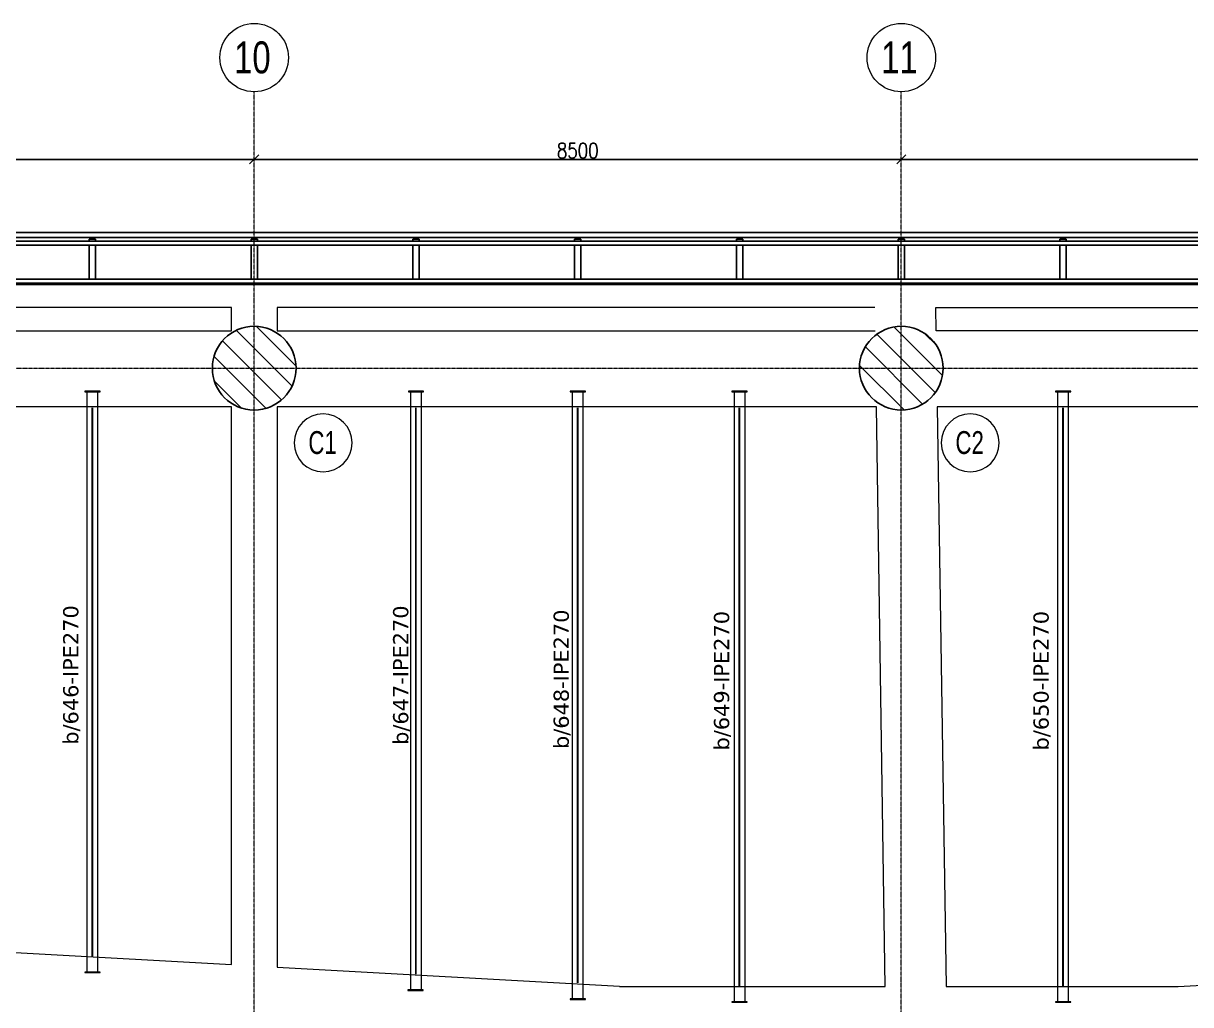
# Model space of a CAD drawing. Header units: millimetres. Extents: x -900 to 76112, y -21218 to 30031.
# Drawn here: x 26487 to 41821, y 17138 to 30031 of the extents above; entities that cross this region are included whole.
import ezdxf

# ---------------------------------------------------------------- set-up
doc = ezdxf.new("R2010")
doc.units = ezdxf.units.MM
doc.linetypes.add('Grid Line', pattern=[3.33375, 1.905, -0.47625, 0.47625, -0.47625])
for name, color, linetype, lineweight in [('0-1', 7, 'Continuous', 5), ('A_ALMA', 255, 'Continuous', 5), ('E_B_PLACA-1', 10, 'Continuous', 25), ('E_B_PLACA-2', 254, 'Continuous', 25), ('E_COLUMNAS', 1, 'Continuous', 18), ('E_COLUMNAS-3', 1, 'Continuous', 35), ('E_COLUMNAS-4', 1, 'Continuous', 25), ('E_EJES', 8, 'Continuous', 9), ('E_EJES-1', 8, 'Grid Line', 9), ('E_TEXTO', 3, 'Continuous', 9), ('E_VIGAS', 5, 'Continuous', 9), ('E_VIGAS-1', 5, 'Continuous', 25), ('E_VIGAS-2', 10, 'Continuous', 25), ('VIGAS_HCB', 253, 'Continuous', 15)]:
    doc.layers.add(name, color=color, linetype=linetype, lineweight=lineweight)
doc.layers.add('COTAS', color=8, linetype='Continuous')
doc.styles.add('Arial Narrow', font='', dxfattribs={"width": 0.85, "height": 0.3})
doc.styles.add('CNI_COTAS', font='romans.shx', dxfattribs={"width": 0.8})
doc.styles.add('Swis721 LtCn BT', font='swisscl.ttf', dxfattribs={"height": 0.42})
doc.styles.add('VERDANA', font='verdana.ttf')
doc.styles.get('Arial Narrow').set_extended_font_data('Arial Narrow')
doc.dimstyles.new('1.5', dxfattribs={"dimscale": 0, "dimtxt": 200, "dimasz": 120, "dimexe": 4, "dimexo": 4, "dimgap": 15, "dimtad": 1, "dimdec": 0, "dimzin": 4, "dimdsep": 46, "dimtxsty": 'CNI_COTAS', "dimblk": 'OBLIQUE', "dimcen": -0.09, "dimclrd": 256, "dimclrt": 3, "dimadec": 0, "dimazin": 0, "dimtfac": 1, "dimtdec": 0, "dimtmove": 2, "dimatfit": 0, "dimldrblk": 'OBLIQUE', "dimfxl": 0.05, "dimtolj": 1, "dimtzin": 0, "dimarcsym": 0})

# ---------------------------------------------------------------- blocks, each defined once
blk = doc.blocks.new('EST_SFM_VIGA-METALICA-SECCION-C - EST_SFM_VIGA-METALICA-UPN160-1604346-_58_00m_N_E_-NIVEL-15 DOC')
at = {"layer": 'E_VIGAS-1'}
for p, q in [((30.11, 0.018), (-30.277, 0.018)), ((-30.272, -0.047), (30.104, -0.047))]:
    blk.add_line(p, q, dxfattribs=at)
blk = doc.blocks.new('EST_SFM_VIGA-METALICA-SECCION-C - EST_SFM_VIGA-METALICA-UPN100-1526554-_58_00m_N_E_-NIVEL-15 DOC')
at = {"layer": 'E_VIGAS-2'}
for p, q in [((34.942, 0.018), (-34.929, 0.018)), ((-34.929, -0.032), (34.942, -0.032))]:
    blk.add_line(p, q, dxfattribs=at)
blk = doc.blocks.new('EST_SFM_VIGA-METALICA-SECCION-C - EST_SFM_VIGA-METALICA-UPN100-1526616-_58_00m_N_E_-NIVEL-15 DOC')
at = {"layer": 'E_VIGAS-2'}
for p, q in [((34.044, 0.032), (-34.827, 0.032)), ((-34.827, -0.018), (34.044, -0.018))]:
    blk.add_line(p, q, dxfattribs=at)
blk = doc.blocks.new('DCTIB_CNI_EST_MOD-1A-FAC_0001_rvt-1-_58_00m_N_E_-NIVEL-15 DOC')
at = {"layer": 'E_B_PLACA-1'}
for p, q in [((-75.147, 167.83), (-5.177, 167.83)), ((-5.727, 167.28), (-74.597, 167.28))]:
    blk.add_line(p, q, dxfattribs=at)
at = {"layer": 'E_B_PLACA-2'}
for p, q in [((-5.177, 167.83), (-75.147, 167.83)), ((-74.597, 167.28), (-5.727, 167.28))]:
    blk.add_line(p, q, dxfattribs=at)
at = {"layer": 'E_VIGAS-1'}
for p, q in [((-50.828, 167.859), (-50.8, 167.859)), ((-50.828, 167.858), (-50.828, 167.859)), ((-50.746, 167.858), (-50.828, 167.858)), ((-50.828, 167.83), (-50.828, 167.858)), ((-50.828, 167.33), (-50.828, 167.78)), ((-50.79, 167.864), (-50.79, 167.878)), ((-50.79, 167.859), (-50.79, 167.864)), ((-50.785, 167.878), (-50.785, 167.864)), ((-50.785, 167.864), (-50.785, 167.859)), ((-50.774, 167.859), (-50.746, 167.859)), ((-50.746, 167.859), (-50.746, 167.858)), ((-50.746, 167.83), (-50.746, 167.858)), ((-50.746, 167.33), (-50.746, 167.78)), ((-48.703, 167.858), (-48.703, 167.859)), ((-48.703, 167.859), (-48.676, 167.859)), ((-48.621, 167.858), (-48.703, 167.858)), ((-48.703, 167.858), (-48.703, 167.83)), ((-48.703, 167.78), (-48.703, 167.33)), ((-48.665, 167.864), (-48.665, 167.878)), ((-48.665, 167.859), (-48.665, 167.864)), ((-48.66, 167.878), (-48.66, 167.864)), ((-48.66, 167.864), (-48.66, 167.859)), ((-48.649, 167.859), (-48.621, 167.859)), ((-48.621, 167.859), (-48.621, 167.858)), ((-48.621, 167.858), (-48.621, 167.83)), ((-48.621, 167.78), (-48.621, 167.33)), ((-46.578, 167.858), (-46.578, 167.859)), ((-46.578, 167.859), (-46.55, 167.859)), ((-46.496, 167.858), (-46.578, 167.858)), ((-46.578, 167.858), (-46.578, 167.83)), ((-46.578, 167.78), (-46.578, 167.33)), ((-46.54, 167.864), (-46.54, 167.878)), ((-46.54, 167.859), (-46.54, 167.864)), ((-46.535, 167.878), (-46.535, 167.864)), ((-46.535, 167.864), (-46.535, 167.859)), ((-46.524, 167.859), (-46.496, 167.859)), ((-46.496, 167.859), (-46.496, 167.858)), ((-46.496, 167.858), (-46.496, 167.83)), ((-46.496, 167.78), (-46.496, 167.33)), ((-44.453, 167.858), (-44.453, 167.859)), ((-44.453, 167.859), (-44.425, 167.859)), ((-44.371, 167.858), (-44.453, 167.858)), ((-44.453, 167.858), (-44.453, 167.83)), ((-44.453, 167.78), (-44.453, 167.33)), ((-44.415, 167.864), (-44.415, 167.878)), ((-44.415, 167.859), (-44.415, 167.864)), ((-44.41, 167.878), (-44.41, 167.864)), ((-44.41, 167.864), (-44.41, 167.859)), ((-44.399, 167.859), (-44.371, 167.859)), ((-44.371, 167.859), (-44.371, 167.858)), ((-44.371, 167.858), (-44.371, 167.83)), ((-44.371, 167.78), (-44.371, 167.33)), ((-42.328, 167.859), (-42.3, 167.859)), ((-42.328, 167.858), (-42.328, 167.859)), ((-42.246, 167.858), (-42.328, 167.858)), ((-42.328, 167.83), (-42.328, 167.858)), ((-42.328, 167.33), (-42.328, 167.78)), ((-42.29, 167.864), (-42.29, 167.878)), ((-42.29, 167.859), (-42.29, 167.864)), ((-42.285, 167.878), (-42.285, 167.864)), ((-42.285, 167.864), (-42.285, 167.859)), ((-42.274, 167.859), (-42.246, 167.859)), ((-42.246, 167.859), (-42.246, 167.858)), ((-42.246, 167.83), (-42.246, 167.858)), ((-42.246, 167.33), (-42.246, 167.78)), ((-40.203, 167.858), (-40.203, 167.859)), ((-40.203, 167.859), (-40.176, 167.859)), ((-40.121, 167.858), (-40.203, 167.858)), ((-40.203, 167.858), (-40.203, 167.83)), ((-40.203, 167.78), (-40.203, 167.33)), ((-40.165, 167.864), (-40.165, 167.878)), ((-40.165, 167.859), (-40.165, 167.864)), ((-40.16, 167.878), (-40.16, 167.864)), ((-40.16, 167.864), (-40.16, 167.859)), ((-40.149, 167.859), (-40.121, 167.859)), ((-40.121, 167.859), (-40.121, 167.858)), ((-40.121, 167.858), (-40.121, 167.83)), ((-40.121, 167.78), (-40.121, 167.33)), ((-38.078, 167.858), (-38.078, 167.859)), ((-38.078, 167.859), (-38.05, 167.859)), ((-37.996, 167.858), (-38.078, 167.858)), ((-38.078, 167.858), (-38.078, 167.83)), ((-38.078, 167.78), (-38.078, 167.33)), ((-38.04, 167.864), (-38.04, 167.878)), ((-38.04, 167.859), (-38.04, 167.864)), ((-38.035, 167.878), (-38.035, 167.864)), ((-38.035, 167.864), (-38.035, 167.859)), ((-38.024, 167.859), (-37.996, 167.859)), ((-37.996, 167.859), (-37.996, 167.858)), ((-37.996, 167.858), (-37.996, 167.83)), ((-37.996, 167.78), (-37.996, 167.33)), ((-50.828, 167.263), (-50.828, 167.28)), ((-50.746, 167.263), (-50.828, 167.263)), ((-50.746, 167.263), (-50.746, 167.28)), ((-48.703, 167.28), (-48.703, 167.263)), ((-48.621, 167.263), (-48.703, 167.263)), ((-48.621, 167.28), (-48.621, 167.263)), ((-46.578, 167.28), (-46.578, 167.263)), ((-46.496, 167.263), (-46.578, 167.263)), ((-46.496, 167.28), (-46.496, 167.263)), ((-44.453, 167.28), (-44.453, 167.263)), ((-44.371, 167.263), (-44.453, 167.263)), ((-44.371, 167.28), (-44.371, 167.263)), ((-42.328, 167.263), (-42.328, 167.28)), ((-42.246, 167.263), (-42.328, 167.263)), ((-42.246, 167.263), (-42.246, 167.28)), ((-40.203, 167.28), (-40.203, 167.263)), ((-40.121, 167.263), (-40.203, 167.263)), ((-40.121, 167.28), (-40.121, 167.263)), ((-38.078, 167.28), (-38.078, 167.262)), ((-37.996, 167.262), (-38.078, 167.262)), ((-37.996, 167.28), (-37.996, 167.262))]:
    blk.add_line(p, q, dxfattribs=at)
for points, knots in [([(-50.79, 167.864), (-50.79, 167.863), (-50.79, 167.862), (-50.792, 167.86), (-50.793, 167.86), (-50.795, 167.859), (-50.796, 167.859), (-50.797, 167.859), (-50.799, 167.859), (-50.8, 167.859)], [0, 0, 0, 0, 0.285714, 0.428571, 0.571429, 0.678571, 0.732143, 0.785714, 1, 1, 1, 1]), ([(-50.8, 167.859), (-50.799, 167.859), (-50.798, 167.859), (-50.795, 167.859), (-50.793, 167.86), (-50.791, 167.86), (-50.79, 167.862), (-50.79, 167.863), (-50.79, 167.864)], [0, 0, 0, 0, 0.142857, 0.285714, 0.428571, 0.571429, 0.785714, 1, 1, 1, 1]), ([(-50.785, 167.864), (-50.785, 167.863), (-50.784, 167.862), (-50.783, 167.86), (-50.781, 167.86), (-50.78, 167.859), (-50.779, 167.859), (-50.777, 167.859), (-50.775, 167.859), (-50.774, 167.859)], [0, 0, 0, 0, 0.285714, 0.428571, 0.571429, 0.678571, 0.732143, 0.785714, 1, 1, 1, 1]), ([(-50.774, 167.859), (-50.775, 167.859), (-50.776, 167.859), (-50.779, 167.859), (-50.781, 167.86), (-50.783, 167.86), (-50.784, 167.862), (-50.785, 167.863), (-50.785, 167.864)], [0, 0, 0, 0, 0.142857, 0.285714, 0.428571, 0.571429, 0.785714, 1, 1, 1, 1]), ([(-48.676, 167.859), (-48.675, 167.859), (-48.673, 167.859), (-48.671, 167.859), (-48.668, 167.86), (-48.667, 167.86), (-48.665, 167.862), (-48.665, 167.863), (-48.665, 167.864)], [0, 0, 0, 0, 0.142857, 0.285714, 0.428571, 0.571429, 0.785714, 1, 1, 1, 1]), ([(-48.665, 167.864), (-48.665, 167.863), (-48.665, 167.862), (-48.667, 167.86), (-48.668, 167.86), (-48.67, 167.859), (-48.671, 167.859), (-48.673, 167.859), (-48.674, 167.859), (-48.676, 167.859)], [0, 0, 0, 0, 0.285714, 0.428571, 0.571429, 0.678571, 0.732143, 0.785714, 1, 1, 1, 1]), ([(-48.649, 167.859), (-48.65, 167.859), (-48.652, 167.859), (-48.654, 167.859), (-48.656, 167.86), (-48.658, 167.86), (-48.66, 167.862), (-48.66, 167.863), (-48.66, 167.864)], [0, 0, 0, 0, 0.142857, 0.285714, 0.428571, 0.571429, 0.785714, 1, 1, 1, 1]), ([(-48.66, 167.864), (-48.66, 167.863), (-48.659, 167.862), (-48.658, 167.86), (-48.656, 167.86), (-48.655, 167.859), (-48.654, 167.859), (-48.652, 167.859), (-48.65, 167.859), (-48.649, 167.859)], [0, 0, 0, 0, 0.285714, 0.428571, 0.571429, 0.678571, 0.732143, 0.785714, 1, 1, 1, 1]), ([(-46.55, 167.859), (-46.549, 167.859), (-46.548, 167.859), (-46.545, 167.859), (-46.543, 167.86), (-46.541, 167.86), (-46.54, 167.862), (-46.54, 167.863), (-46.54, 167.864)], [0, 0, 0, 0, 0.142857, 0.285714, 0.428571, 0.571429, 0.785714, 1, 1, 1, 1]), ([(-46.54, 167.864), (-46.54, 167.863), (-46.54, 167.862), (-46.542, 167.86), (-46.543, 167.86), (-46.545, 167.859), (-46.546, 167.859), (-46.547, 167.859), (-46.549, 167.859), (-46.55, 167.859)], [0, 0, 0, 0, 0.285714, 0.428571, 0.571429, 0.678571, 0.732143, 0.785714, 1, 1, 1, 1]), ([(-46.524, 167.859), (-46.525, 167.859), (-46.526, 167.859), (-46.529, 167.859), (-46.531, 167.86), (-46.533, 167.86), (-46.534, 167.862), (-46.535, 167.863), (-46.535, 167.864)], [0, 0, 0, 0, 0.142857, 0.285714, 0.428571, 0.571429, 0.785714, 1, 1, 1, 1]), ([(-46.535, 167.864), (-46.535, 167.863), (-46.534, 167.862), (-46.533, 167.86), (-46.531, 167.86), (-46.53, 167.859), (-46.529, 167.859), (-46.527, 167.859), (-46.525, 167.859), (-46.524, 167.859)], [0, 0, 0, 0, 0.285714, 0.428571, 0.571429, 0.678571, 0.732143, 0.785714, 1, 1, 1, 1]), ([(-44.425, 167.859), (-44.424, 167.859), (-44.423, 167.859), (-44.42, 167.859), (-44.418, 167.86), (-44.416, 167.86), (-44.415, 167.862), (-44.415, 167.863), (-44.415, 167.864)], [0, 0, 0, 0, 0.142857, 0.285714, 0.428571, 0.571429, 0.785714, 1, 1, 1, 1]), ([(-44.415, 167.864), (-44.415, 167.863), (-44.415, 167.862), (-44.417, 167.86), (-44.418, 167.86), (-44.42, 167.859), (-44.421, 167.859), (-44.422, 167.859), (-44.424, 167.859), (-44.425, 167.859)], [0, 0, 0, 0, 0.285714, 0.428571, 0.571429, 0.678571, 0.732143, 0.785714, 1, 1, 1, 1]), ([(-44.399, 167.859), (-44.4, 167.859), (-44.401, 167.859), (-44.404, 167.859), (-44.406, 167.86), (-44.408, 167.86), (-44.409, 167.862), (-44.41, 167.863), (-44.41, 167.864)], [0, 0, 0, 0, 0.142857, 0.285714, 0.428571, 0.571429, 0.785714, 1, 1, 1, 1]), ([(-44.41, 167.864), (-44.41, 167.863), (-44.409, 167.862), (-44.408, 167.86), (-44.406, 167.86), (-44.405, 167.859), (-44.404, 167.859), (-44.402, 167.859), (-44.4, 167.859), (-44.399, 167.859)], [0, 0, 0, 0, 0.285714, 0.428571, 0.571429, 0.678571, 0.732143, 0.785714, 1, 1, 1, 1]), ([(-42.29, 167.864), (-42.29, 167.863), (-42.29, 167.862), (-42.292, 167.86), (-42.293, 167.86), (-42.295, 167.859), (-42.296, 167.859), (-42.297, 167.859), (-42.299, 167.859), (-42.3, 167.859)], [0, 0, 0, 0, 0.285714, 0.428571, 0.571429, 0.678571, 0.732143, 0.785714, 1, 1, 1, 1]), ([(-42.3, 167.859), (-42.299, 167.859), (-42.298, 167.859), (-42.295, 167.859), (-42.293, 167.86), (-42.291, 167.86), (-42.29, 167.862), (-42.29, 167.863), (-42.29, 167.864)], [0, 0, 0, 0, 0.142857, 0.285714, 0.428571, 0.571429, 0.785714, 1, 1, 1, 1]), ([(-42.285, 167.864), (-42.285, 167.863), (-42.284, 167.862), (-42.283, 167.86), (-42.281, 167.86), (-42.28, 167.859), (-42.279, 167.859), (-42.277, 167.859), (-42.275, 167.859), (-42.274, 167.859)], [0, 0, 0, 0, 0.285714, 0.428571, 0.571429, 0.678571, 0.732143, 0.785714, 1, 1, 1, 1]), ([(-42.274, 167.859), (-42.275, 167.859), (-42.276, 167.859), (-42.279, 167.859), (-42.281, 167.86), (-42.283, 167.86), (-42.284, 167.862), (-42.285, 167.863), (-42.285, 167.864)], [0, 0, 0, 0, 0.142857, 0.285714, 0.428571, 0.571429, 0.785714, 1, 1, 1, 1]), ([(-40.176, 167.859), (-40.175, 167.859), (-40.173, 167.859), (-40.171, 167.859), (-40.168, 167.86), (-40.167, 167.86), (-40.165, 167.862), (-40.165, 167.863), (-40.165, 167.864)], [0, 0, 0, 0, 0.142857, 0.285714, 0.428571, 0.571429, 0.785714, 1, 1, 1, 1]), ([(-40.165, 167.864), (-40.165, 167.863), (-40.165, 167.862), (-40.167, 167.86), (-40.168, 167.86), (-40.17, 167.859), (-40.171, 167.859), (-40.173, 167.859), (-40.174, 167.859), (-40.176, 167.859)], [0, 0, 0, 0, 0.285714, 0.428571, 0.571429, 0.678571, 0.732143, 0.785714, 1, 1, 1, 1]), ([(-40.149, 167.859), (-40.15, 167.859), (-40.152, 167.859), (-40.154, 167.859), (-40.156, 167.86), (-40.158, 167.86), (-40.16, 167.862), (-40.16, 167.863), (-40.16, 167.864)], [0, 0, 0, 0, 0.142857, 0.285714, 0.428571, 0.571429, 0.785714, 1, 1, 1, 1]), ([(-40.16, 167.864), (-40.16, 167.863), (-40.159, 167.862), (-40.158, 167.86), (-40.156, 167.86), (-40.155, 167.859), (-40.154, 167.859), (-40.152, 167.859), (-40.15, 167.859), (-40.149, 167.859)], [0, 0, 0, 0, 0.285714, 0.428571, 0.571429, 0.678571, 0.732143, 0.785714, 1, 1, 1, 1]), ([(-38.05, 167.859), (-38.049, 167.859), (-38.048, 167.859), (-38.045, 167.859), (-38.043, 167.86), (-38.041, 167.86), (-38.04, 167.862), (-38.04, 167.863), (-38.04, 167.864)], [0, 0, 0, 0, 0.142857, 0.285714, 0.428571, 0.571429, 0.785714, 1, 1, 1, 1]), ([(-38.04, 167.864), (-38.04, 167.863), (-38.04, 167.862), (-38.042, 167.86), (-38.043, 167.86), (-38.045, 167.859), (-38.046, 167.859), (-38.047, 167.859), (-38.049, 167.859), (-38.05, 167.859)], [0, 0, 0, 0, 0.285714, 0.428571, 0.571429, 0.678571, 0.732143, 0.785714, 1, 1, 1, 1]), ([(-38.024, 167.859), (-38.025, 167.859), (-38.026, 167.859), (-38.029, 167.859), (-38.031, 167.86), (-38.033, 167.86), (-38.034, 167.862), (-38.035, 167.863), (-38.035, 167.864)], [0, 0, 0, 0, 0.142857, 0.285714, 0.428571, 0.571429, 0.785714, 1, 1, 1, 1]), ([(-38.035, 167.864), (-38.035, 167.863), (-38.034, 167.862), (-38.033, 167.86), (-38.031, 167.86), (-38.03, 167.859), (-38.029, 167.859), (-38.027, 167.859), (-38.025, 167.859), (-38.024, 167.859)], [0, 0, 0, 0, 0.285714, 0.428571, 0.571429, 0.678571, 0.732143, 0.785714, 1, 1, 1, 1])]:
    blk.add_open_spline(points, degree=3, knots=knots, dxfattribs=at)
for name, p in [('EST_SFM_VIGA-METALICA-SECCION-C - EST_SFM_VIGA-METALICA-UPN160-1604346-_58_00m_N_E_-NIVEL-15 DOC', (-40.081, 167.925)), ('EST_SFM_VIGA-METALICA-SECCION-C - EST_SFM_VIGA-METALICA-UPN100-1526554-_58_00m_N_E_-NIVEL-15 DOC', (-40.169, 167.812)), ('EST_SFM_VIGA-METALICA-SECCION-C - EST_SFM_VIGA-METALICA-UPN100-1526616-_58_00m_N_E_-NIVEL-15 DOC', (-39.77, 167.298))]:
    blk.add_blockref(name, p, dxfattribs=at)
blk = doc.blocks.new('EST_SCM_COLUMNA-SECCION-CIRCULAR - EST_SCM_COLUMNA-CONCRETO-CIRCULAR_Ø_110cm-V19-_58_00m_N_E_-NIVEL-15 DOC')
at = {"layer": 'E_COLUMNAS'}
h = blk.add_hatch(dxfattribs=at)
h.set_pattern_fill('FP_18', color=256, style=0, pattern_type=2)
h.set_pattern_definition([(135, (48.662, -166.162), (-0.15909903, -0.15909903), [])])
h.paths.add_polyline_path([(0.041, -0.548), (0.122, -0.536), (0.201, -0.512), (0.275, -0.476), (0.343, -0.43), (0.403, -0.374), (0.454, -0.31), (0.496, -0.239), (0.526, -0.162), (0.544, -0.082), (0.55, 0), (0.544, 0.082), (0.526, 0.162), (0.496, 0.239), (0.454, 0.31), (0.402, 0.375), (0.343, 0.43), (0.275, 0.476), (0.201, 0.512), (0.122, 0.536), (0.041, 0.548), (-0.041, 0.548), (-0.122, 0.536), (-0.201, 0.512), (-0.275, 0.476), (-0.343, 0.43), (-0.403, 0.374), (-0.454, 0.31), (-0.496, 0.239), (-0.526, 0.162), (-0.544, 0.082), (-0.55, 0), (-0.544, -0.082), (-0.526, -0.162), (-0.496, -0.239), (-0.454, -0.31), (-0.403, -0.374), (-0.343, -0.43), (-0.275, -0.476), (-0.201, -0.512), (-0.122, -0.536), (-0.041, -0.548)])
at = {"layer": 'E_COLUMNAS-4'}
for start, end in [(0, 180), (180, 0)]:
    blk.add_arc((0, 0), 0.55, start, end, dxfattribs=at)
blk = doc.blocks.new('EST_SCM_COLUMNA-SECCION-CIRCULAR - EST_SCM_COLUMNA-CONCRETO-CIRCULAR_Ø_110cm-V20-_58_00m_N_E_-NIVEL-15 DOC')
at = {"layer": 'E_COLUMNAS'}
h = blk.add_hatch(dxfattribs=at)
h.set_pattern_fill('FP_19', color=256, style=0, pattern_type=2)
h.set_pattern_definition([(135, (40.162, -166.162), (-0.15909903, -0.15909903), [])])
h.paths.add_polyline_path([(-0.041, -0.548), (0.041, -0.548), (0.122, -0.536), (0.201, -0.512), (0.275, -0.476), (0.343, -0.43), (0.403, -0.374), (0.454, -0.31), (0.496, -0.239), (0.526, -0.162), (0.544, -0.082), (0.55, 0), (0.544, 0.082), (0.526, 0.162), (0.496, 0.239), (0.454, 0.31), (0.402, 0.375), (0.343, 0.43), (0.275, 0.476), (0.201, 0.512), (0.122, 0.536), (0.041, 0.548), (-0.041, 0.548), (-0.122, 0.536), (-0.201, 0.512), (-0.275, 0.476), (-0.343, 0.43), (-0.403, 0.374), (-0.454, 0.31), (-0.496, 0.239), (-0.526, 0.162), (-0.544, 0.082), (-0.55, 0), (-0.544, -0.082), (-0.526, -0.162), (-0.496, -0.239), (-0.454, -0.31), (-0.403, -0.374), (-0.343, -0.43), (-0.275, -0.476), (-0.201, -0.512), (-0.122, -0.536), (-0.088, -0.541)])
at = {"layer": 'E_COLUMNAS-4'}
for start, end in [(0, 180), (180, 0)]:
    blk.add_arc((0, 0), 0.55, start, end, dxfattribs=at)
blk = doc.blocks.new('Grid - CNI_NOMBRE EJES-372759-_58_00m_N_E_-NIVEL-15 DOC')
at = {"layer": 'E_EJES'}
blk.add_circle((0, 0), 0.003, dxfattribs=at)
blk = doc.blocks.new('CNI_TAG COLUMNAS CONCRETO MARCA - CNI_COLUMNA CONCRETO-582370-_58_00m_N_E_-NIVEL-15 DOC')
at = {"layer": 'E_TEXTO'}
for start, end in [(360, 180), (180, 360)]:
    blk.add_arc((0.00026, -0.00015), 0.00254, start, end, dxfattribs=at)
blk = doc.blocks.new('_Oblique')
at = {"color": 0, "linetype": 'ByBlock', "lineweight": -2}
blk.add_line((-0.5, -0.5), (0.5, 0.5), dxfattribs=at)
blk = doc.blocks.new('*D590')
at = {"layer": 'COTAS', "lineweight": -2, "transparency": 16777216}
blk.add_line((21020, 28243), (29520, 28243), dxfattribs=at)
at = {"layer": 'Defpoints', "color": 0, "transparency": 16777216}
for p in [(21020, 28243), (29520, 28243), (29520, 28243)]:
    blk.add_point(p, dxfattribs=at)
at = {"layer": 'COTAS', "lineweight": -2, "transparency": 16777216, "xscale": 120, "yscale": 120, "zscale": 120, "rotation": 180}
blk.add_blockref('_Oblique', (21020, 28243), dxfattribs=at)
at = {"layer": 'COTAS', "lineweight": -2, "transparency": 16777216, "xscale": 120, "yscale": 120, "zscale": 120}
blk.add_blockref('_Oblique', (29520, 28243), dxfattribs=at)
at = {"layer": 'COTAS', "color": 3, "transparency": 16777216, "insert": (25270, 28358), "char_height": 200, "attachment_point": 5, "style": 'CNI_COTAS'}
blk.add_mtext('\\A1;8500', dxfattribs=at)
blk = doc.blocks.new('*D591')
at = {"layer": 'COTAS', "lineweight": -2, "transparency": 16777216}
blk.add_line((29520, 28243), (38020, 28243), dxfattribs=at)
at = {"layer": 'Defpoints', "color": 0, "transparency": 16777216}
for p in [(29520, 28243), (38020, 28243), (38020, 28243)]:
    blk.add_point(p, dxfattribs=at)
at = {"layer": 'COTAS', "lineweight": -2, "transparency": 16777216, "xscale": 120, "yscale": 120, "zscale": 120, "rotation": 180}
blk.add_blockref('_Oblique', (29520, 28243), dxfattribs=at)
at = {"layer": 'COTAS', "lineweight": -2, "transparency": 16777216, "xscale": 120, "yscale": 120, "zscale": 120}
blk.add_blockref('_Oblique', (38020, 28243), dxfattribs=at)
at = {"layer": 'COTAS', "color": 3, "transparency": 16777216, "insert": (33770, 28358), "char_height": 200, "attachment_point": 5, "style": 'CNI_COTAS'}
blk.add_mtext('\\A1;8500', dxfattribs=at)
blk = doc.blocks.new('*D592')
at = {"layer": 'COTAS', "lineweight": -2, "transparency": 16777216}
blk.add_line((38020, 28243), (46520, 28243), dxfattribs=at)
at = {"layer": 'Defpoints', "color": 0, "transparency": 16777216}
for p in [(38020, 28243), (46520, 28243), (46520, 28243)]:
    blk.add_point(p, dxfattribs=at)
at = {"layer": 'COTAS', "lineweight": -2, "transparency": 16777216, "xscale": 120, "yscale": 120, "zscale": 120, "rotation": 180}
blk.add_blockref('_Oblique', (38020, 28243), dxfattribs=at)
at = {"layer": 'COTAS', "lineweight": -2, "transparency": 16777216, "xscale": 120, "yscale": 120, "zscale": 120}
blk.add_blockref('_Oblique', (46520, 28243), dxfattribs=at)
at = {"layer": 'COTAS', "color": 3, "transparency": 16777216, "insert": (42270, 28358), "char_height": 200, "attachment_point": 5, "style": 'CNI_COTAS'}
blk.add_mtext('\\A1;8500', dxfattribs=at)

msp = doc.modelspace()

# ---------------------------------------------------------------- linework, layer by layer
at = {"layer": 'A_ALMA'}
for p, q in [((27391.7, 17775.9), (27391.7, 24980)), ((27398.3, 17775.9), (27398.3, 24980)), ((31641.8, 17540.4), (31641.8, 24980)), ((31648.4, 17540.4), (31648.4, 24980)), ((33766.8, 17422.5), (33766.8, 24980)), ((33773.4, 17422.5), (33773.4, 24980)), ((35891.8, 17385.3), (35891.8, 24980.1)), ((35898.4, 17385.3), (35898.4, 24980.1)), ((40141.8, 17385.2), (40141.8, 24980)), ((40148.4, 17385.2), (40148.4, 24980))]:
    msp.add_line(p, q, dxfattribs=at)
at = {"layer": 'E_EJES-1'}
for p, q in [((29520.1, -4117.1), (29520.1, 29130.8)), ((38020.1, -4117.1), (38020.1, 29130.8)), ((0, 25500), (75212.1, 25500))]:
    msp.add_line(p, q, dxfattribs=at)
at = {"layer": 'E_VIGAS', "color": 30, "true_color": 0xf26722}
for points in [[(10121, 26595.9), (10121.1, -1095.9), (65921.3, -1095.8), (65921.2, 26595.9)], [(21467.1, 25990.1), (29221, 25990.1), (29221, 26295.9), (21475.8, 26295.9)], [(38478, 25990.1), (38473.4, 26295.9), (46221, 26295.9), (46221, 25990.1)], [(21438.6, 24990.1), (21242.1, 18106.6), (29221, 17664.9), (29221, 24990.1)], [(29821, 24990.1), (29821, 17631.7), (34319.3, 17382.7), (34318.9, 17375.2), (37808.7, 17375.2), (37693.1, 24990.1)], [(38493.2, 24990.1), (38608.8, 17375.2), (41658.3, 17375.2), (46221, 17629.3), (46221, 24990.1)]]:
    msp.add_lwpolyline(points, close=True, dxfattribs=at)
msp.add_lwpolyline([(37673.3, 26295.9), (29821, 26295.9), (29821, 25990.1), (37677.8, 25990.1)], dxfattribs=at)
at = {"layer": 'VIGAS_HCB', "color": 8}
for points in [[(27495, 25196), (27295, 25196), (27295, 25190), (27495, 25190)], [(31745.1, 25196), (31545.1, 25196), (31545.1, 25190), (31745.1, 25190)], [(33870.1, 25196), (33670.1, 25196), (33670.1, 25190), (33870.1, 25190)], [(35995.1, 25196.1), (35795.1, 25196.1), (35795.1, 25190.1), (35995.1, 25190.1)], [(40245.1, 25196), (40045.1, 25196), (40045.1, 25190), (40245.1, 25190)], [(27495, 17565.9), (27295, 17565.9), (27295, 17559.9), (27495, 17559.9)], [(31740.1, 17330.4), (31540.1, 17330.4), (31540.1, 17324.4), (31740.1, 17324.4)], [(33870.1, 17212.5), (33670.1, 17212.5), (33670.1, 17206.5), (33870.1, 17206.5)], [(35995.1, 17175.3), (35795.1, 17175.3), (35795.1, 17169.3), (35995.1, 17169.3)], [(40245.1, 17175.2), (40045.1, 17175.2), (40045.1, 17169.2), (40245.1, 17169.2)]]:
    msp.add_lwpolyline(points, close=True, dxfattribs=at)
at = {"layer": 'VIGAS_HCB'}
for points in [[(27327.5, 25190), (27462.5, 25190), (27462.5, 17565.9), (27327.5, 17565.9)], [(31577.6, 25190), (31712.6, 25190), (31712.6, 17330.4), (31577.6, 17330.4)], [(33702.6, 25190), (33837.6, 25190), (33837.6, 17212.5), (33702.6, 17212.5)], [(35827.6, 25190.1), (35962.6, 25190.1), (35962.6, 17175.3), (35827.6, 17175.3)], [(40077.6, 25190), (40212.6, 25190), (40212.6, 17175.2), (40077.6, 17175.2)]]:
    msp.add_lwpolyline(points, close=True, dxfattribs=at)

# ---------------------------------------------------------------- block references
at = {"layer": '0-1', "xscale": 1000, "yscale": 1000, "zscale": 1000}
msp.add_blockref('DCTIB_CNI_EST_MOD-1A-FAC_0001_rvt-1-_58_00m_N_E_-NIVEL-15 DOC', (78182.2, -140662.4), dxfattribs=at)
at = {"layer": 'E_COLUMNAS-3', "xscale": 1000, "yscale": 1000, "zscale": 1000}
for name, p in [('EST_SCM_COLUMNA-SECCION-CIRCULAR - EST_SCM_COLUMNA-CONCRETO-CIRCULAR_Ø_110cm-V19-_58_00m_N_E_-NIVEL-15 DOC', (29520.1, 25500)), ('EST_SCM_COLUMNA-SECCION-CIRCULAR - EST_SCM_COLUMNA-CONCRETO-CIRCULAR_Ø_110cm-V20-_58_00m_N_E_-NIVEL-15 DOC', (38020.1, 25500))]:
    msp.add_blockref(name, p, dxfattribs=at)
at = {"layer": 'E_EJES', "xscale": 149999.9999999999, "yscale": 149999.9999999999, "zscale": 149999.9999999999}
for p in [(29520.1, 29580.8), (38020.1, 29580.8)]:
    msp.add_blockref('Grid - CNI_NOMBRE EJES-372759-_58_00m_N_E_-NIVEL-15 DOC', p, dxfattribs=at)
at = {"layer": 'E_TEXTO', "xscale": 149999.9999999999, "yscale": 149999.9999999999, "zscale": 149999.9999999999}
for p in [(30385.7, 24541.6), (38885.7, 24541.6)]:
    msp.add_blockref('CNI_TAG COLUMNAS CONCRETO MARCA - CNI_COLUMNA CONCRETO-582370-_58_00m_N_E_-NIVEL-15 DOC', p, dxfattribs=at)

# ---------------------------------------------------------------- texts
at = {"layer": 'E_EJES', "char_height": 420, "width": 625.316, "attachment_point": 1, "style": 'Swis721 LtCn BT'}
for s, insert in [('10', (29256.7, 29793.4)), ('11', (37756.7, 29793.4))]:
    msp.add_mtext(s, dxfattribs=dict(at, insert=insert))
at = {"layer": 'E_TEXTO', "char_height": 300, "width": 459.968, "attachment_point": 1, "style": 'Arial Narrow'}
for s, insert in [('C1', (30231.5, 24672.9)), ('C2', (38731.5, 24672.9))]:
    msp.add_mtext(s, dxfattribs=dict(at, insert=insert))
at = {"layer": 'E_TEXTO', "char_height": 200, "width": 1206.139, "attachment_point": 1, "rotation": 90, "style": 'VERDANA'}
for s, insert in [('b/646-IPE270', (27009.9, 20552.9)), ('b/647-IPE270', (31343.8, 20550.4)), ('b/648-IPE270', (33452.7, 20496.5)), ('b/649-IPE270', (35559, 20477.6)), ('b/650-IPE270', (39755.5, 20477.6))]:
    msp.add_mtext(s, dxfattribs=dict(at, insert=insert))

# ---------------------------------------------------------------- dimensions: what is measured, and where the dimension line sits
at = {"layer": 'COTAS'}
for base, p1, p2, picture, middle in [((29520.1, 28243.1), (21020.1, 28243.1), (29520.1, 28243.1), '*D590', (25270.1, 28358.1)), ((38019.9, 28243.1), (29520.1, 28243.1), (38019.9, 28243.1), '*D591', (33770, 28358.1)), ((46520.1, 28243.1), (38019.9, 28243.1), (46520.1, 28243.1), '*D592', (42270, 28358.1))]:
    dim = msp.add_linear_dim(base=base, p1=p1, p2=p2, dimstyle='1.5', override={"dimscale": 1}, dxfattribs=at)
    dim.commit()
    dim.dimension.update_dxf_attribs({"geometry": picture, "text_midpoint": middle})

doc.saveas('drawing.dxf')
